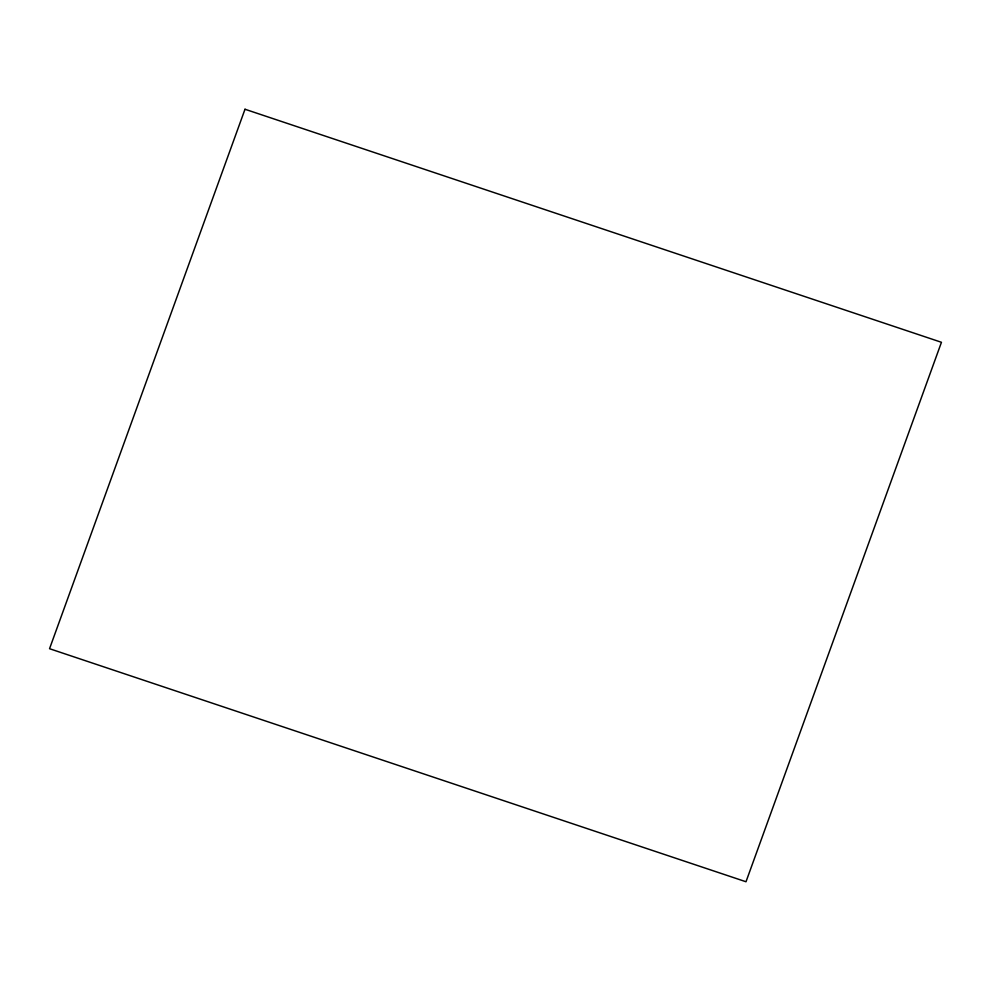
<?xml version="1.0" encoding="UTF-8"?>
<svg xmlns="http://www.w3.org/2000/svg" width="991" height="991" viewBox="0 0 991 991"><rect width="100%" height="100%" fill="white"/><g stroke="black" fill="none" stroke-linecap="round" stroke-linejoin="round"><path stroke-width="1.49" d="M245 109.245L49.55 648.709L746 881.755L941.45 342.291L245 109.245"/></g></svg>
